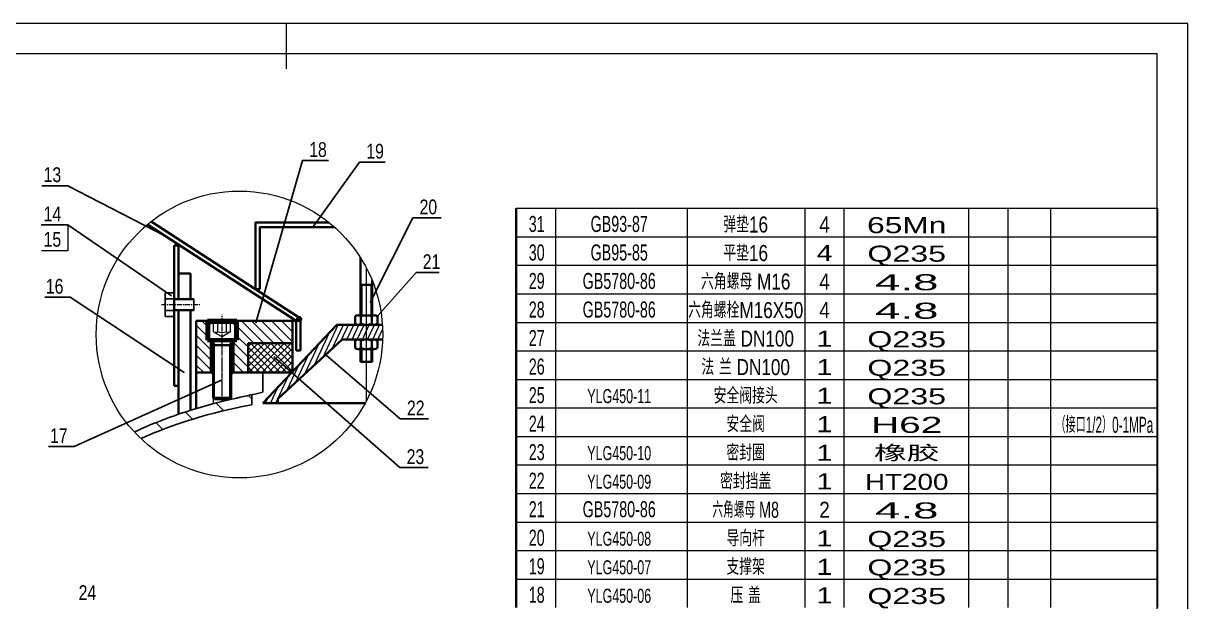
# Model space of a CAD drawing. Extents: x 17953 to 21613, y -245 to 2491.
# Drawn here: x 19250 to 21613, y 1170 to 2343 of the extents above; entities that cross this region are included whole.
import ezdxf
from ezdxf.enums import TextEntityAlignment as Align

# ---------------------------------------------------------------- set-up
doc = ezdxf.new("R2010")
doc.units = 0
doc.header["$LTSCALE"] = 8
doc.linetypes.add('CENTER', pattern=[2, 1.25, -0.25, 0.25, -0.25])
doc.layers.get('0').update_dxf_attribs({"linetype": 'CONTINUOUS'})
for name, color, linetype, lineweight in [('1轮廓实线层', 7, 'CONTINUOUS', 35), ('2细线层', 3, 'CONTINUOUS', 18), ('3中心线层', 1, 'CENTER', 18), ('5剖面线层', 2, 'CONTINUOUS', 18), ('6文字层', 3, 'CONTINUOUS', 18), ('7标注层', 4, 'CONTINUOUS', 18), ('CAXA0', 7, 'CONTINUOUS', 70), ('图框层', 7, 'CONTINUOUS', 18)]:
    doc.layers.add(name, color=color, linetype=linetype, lineweight=lineweight)
doc.styles.add('PC_TEXTSTYLE', font='thenor.shx', dxfattribs={"width": 0.8, "bigfont": 'hzfs.shx'})
doc.dimstyles.new('TH_GBDIM', dxfattribs={"dimscale": 8, "dimtxt": 3.5, "dimasz": 2.5, "dimexe": 2, "dimexo": 0, "dimgap": 1.5, "dimtad": 1, "dimdec": 0, "dimzin": 0, "dimdsep": 46, "dimtxsty": 'PC_TEXTSTYLE', "dimcen": 2.5, "dimclrt": 3, "dimadec": 0, "dimazin": 0, "dimtfac": 0.714286, "dimtdec": 0, "dimtmove": 0, "dimatfit": 3, "dimfxl": 0, "dimtolj": 1, "dimtzin": 0, "dimarcsym": 0})

# ---------------------------------------------------------------- blocks, each defined once
blk = doc.blocks.new('X')
at = {"layer": '图框层', "color": 3, "ltscale": 10}
for p, q in [((17273.2, 5971.7), (14422, 5971.7)), ((17273.2, 3955.7), (17273.2, 5971.7))]:
    blk.add_line(p, q, dxfattribs=at)
at = {"layer": '图框层', "ltscale": 10}
blk.add_line((15847.6, 5971.7), (15847.6, 5899.7), dxfattribs=at)
at = {"layer": '图框层', "color": 7, "ltscale": 10}
for p, q in [((17225.2, 5923.7), (14542, 5923.7)), ((17225.2, 4003.7), (17225.2, 5923.7))]:
    blk.add_line(p, q, dxfattribs=at)
blk = doc.blocks.new('PC_MXB_BLOCK')
at = {"layer": '1轮廓实线层'}
blk.add_line((-180, 8), (-180, 0), dxfattribs=at)
at = {"layer": '2细线层'}
for p, q in [((-180, 8), (0, 8)), ((-169, 8), (-169, 0)), ((-132, 8), (-132, 0)), ((-99, 8), (-99, 0)), ((-88, 8), (-88, 0)), ((-53, 8), (-53, 0)), ((-42, 8), (-42, 0)), ((-30, 8), (-30, 0))]:
    blk.add_line(p, q, dxfattribs=at)
at = {"layer": '图框层'}
blk.add_line((0, 8), (0, 0), dxfattribs=at)
at = {"layer": '6文字层', "style": 'PC_TEXTSTYLE'}
for tag, width, p, p2 in [('序号', 0.769182, (-178.38, 1.35), (-170.09, 1.35)), ('代号', 3.14773, (-168.05, 1.35), (-134.11, 1.35)), ('名称', 2.802424, (-130.87, 1.2), (-100.28, 1.2)), ('数量', 0.817449, (-97.88, 1.2), (-89, 1.2)), ('材料', 2.943328, (-86.43, 1.01), (-54.3, 1.01)), ('单重', 0.854038, (-52.21, 0.89), (-43, 0.89)), ('总重', 0.958888, (-41.2, 1.27), (-30.86, 1.27)), ('备注', 2.494074, (-28.61, 1.02), (-1.16, 1.02))]:
    blk.add_attdef(tag, text='', height=4.5, dxfattribs=dict(at, width=width)).set_placement(p, p2, align=Align.FIT)

msp = doc.modelspace()

# ---------------------------------------------------------------- hatches: boundary and pattern name
at = {"layer": '5剖面线层', "ltscale": 10}
h = msp.add_hatch(dxfattribs=at)
h.set_pattern_fill('ANSI31', color=256, scale=4.5, angle=90, style=0)
h.set_pattern_definition([(135, (-35961.281, -5890.234), (-10.102788, -10.102788), [])])
h.paths.add_polyline_path([(19795.8, 1739.5), (19683.3, 1739.5), (19683.3, 1700.5), (19674.3, 1700.5), (19674.3, 1634.5), (19705.8, 1634.5), (19705.8, 1694.5), (19795.8, 1694.5)])
h.paths.add_polyline_path([(19632.3, 1700.5), (19623.3, 1700.5), (19623.3, 1739.5), (19600.8, 1739.5), (19600.8, 1634.5), (19632.3, 1634.5)])
h = msp.add_hatch(dxfattribs=at)
h.set_pattern_fill('ANSI31', color=256, scale=3, angle=20, style=0)
h.set_pattern_definition([(65, (-35961.281, -5890.234), (-8.6325817, 4.025439), [])])
h.paths.add_polyline_path([(19897.2, 1701.4), (19933.8, 1701.4), (19945.8, 1701.4), (19945.8, 1731.4), (19928.9, 1731.4), (19885.8, 1731.4), (19735.7, 1572.3), (19766.4, 1572.3), (19766.4, 1581.3)])
edge = h.paths.add_edge_path()
edge.add_arc((19688.4, 1711.8), 290.8, 357.9621, 363.8765)
edge.add_line((19978.6, 1731.4), (19945.8, 1731.4))
edge.add_line((19945.8, 1731.4), (19945.8, 1701.4))
edge.add_line((19945.8, 1701.4), (19979, 1701.4))
msp.add_hatch(color=256, dxfattribs=at).paths.add_polyline_path([(19808.1, 1747.1), (19803.3, 1739.5), (19812.3, 1739.5, 0.754518)])
h = msp.add_hatch(dxfattribs=at)
h.set_pattern_fill('ANSI37', color=256, scale=3, style=0)
h.set_pattern_definition([(45, (-35961.281, -5890.234), (-6.7351921, 6.7351921), []), (135, (-35961.281, -5890.234), (-6.7351921, -6.7351921), [])])
h.paths.add_polyline_path([(19795.8, 1694.5), (19705.8, 1694.5), (19705.8, 1634.5), (19758.3, 1634.5), (19795.8, 1634.5)])
at = {"layer": '5剖面线层', "ltscale": 7}
h = msp.add_hatch(dxfattribs=at)
h.set_pattern_fill('ANSI31', color=256, scale=18, angle=90, style=0)
h.set_pattern_definition([(135, (16096.46, -5147.105), (-40.41115, -40.41115), [])])
edge = h.paths.add_edge_path()
edge.add_arc((19688.4, 1711.8), 290.8, 222.8024, 226.5725)
edge.add_line((19488.5, 1500.6), (19490.3, 1501.4))
edge.add_line((19490.3, 1501.4), (19500.8, 1506.1))
edge.add_line((19500.8, 1506.1), (19511.4, 1510.7))
edge.add_line((19511.4, 1510.7), (19522.2, 1515.1))
edge.add_line((19522.2, 1515.1), (19533.2, 1519.5))
edge.add_line((19533.2, 1519.5), (19544.4, 1523.7))
edge.add_line((19544.4, 1523.7), (19555.8, 1527.8))
edge.add_line((19555.8, 1527.8), (19567.3, 1531.8))
edge.add_line((19567.3, 1531.8), (19579, 1535.7))
edge.add_line((19579, 1535.7), (19590.8, 1539.4))
edge.add_line((19590.8, 1539.4), (19602.8, 1543))
edge.add_line((19602.8, 1543), (19614.9, 1546.5))
edge.add_line((19614.9, 1546.5), (19627.2, 1549.9))
edge.add_line((19627.2, 1549.9), (19639.6, 1553.1))
edge.add_line((19639.6, 1553.1), (19652.2, 1556.2))
edge.add_line((19652.2, 1556.2), (19664.9, 1559.2))
edge.add_line((19664.9, 1559.2), (19677.7, 1562.1))
edge.add_line((19677.7, 1562.1), (19690.6, 1564.8))
edge.add_line((19690.6, 1564.8), (19703.6, 1567.4))
edge.add_line((19703.6, 1567.4), (19713.3, 1569.2))
edge.add_line((19713.3, 1569.2), (19713.3, 1587.5))
edge.add_line((19713.3, 1587.5), (19712.2, 1587.3))
edge.add_line((19712.2, 1587.3), (19708.8, 1586.7))
edge.add_line((19708.8, 1586.7), (19705.5, 1586))
edge.add_line((19705.5, 1586), (19702.1, 1585.4))
edge.add_line((19702.1, 1585.4), (19698.8, 1584.8))
edge.add_line((19698.8, 1584.8), (19695.5, 1584.1))
edge.add_line((19695.5, 1584.1), (19692.2, 1583.5))
edge.add_line((19692.2, 1583.5), (19688.9, 1582.8))
edge.add_line((19688.9, 1582.8), (19685.6, 1582.1))
edge.add_line((19685.6, 1582.1), (19682.3, 1581.4))
edge.add_line((19682.3, 1581.4), (19679, 1580.8))
edge.add_line((19679, 1580.8), (19675.7, 1580.1))
edge.add_line((19675.7, 1580.1), (19672.4, 1579.4))
edge.add_line((19672.4, 1579.4), (19669.2, 1578.6))
edge.add_line((19669.2, 1578.6), (19665.9, 1577.9))
edge.add_line((19665.9, 1577.9), (19662.6, 1577.2))
edge.add_line((19662.6, 1577.2), (19659.4, 1576.4))
edge.add_line((19659.4, 1576.4), (19656.2, 1575.7))
edge.add_line((19656.2, 1575.7), (19652.9, 1574.9))
edge.add_line((19652.9, 1574.9), (19649.7, 1574.2))
edge.add_line((19649.7, 1574.2), (19646.5, 1573.4))
edge.add_line((19646.5, 1573.4), (19643.3, 1572.6))
edge.add_line((19643.3, 1572.6), (19640.1, 1571.8))
edge.add_line((19640.1, 1571.8), (19636.9, 1571))
edge.add_line((19636.9, 1571), (19633.7, 1570.2))
edge.add_line((19633.7, 1570.2), (19630.5, 1569.4))
edge.add_line((19630.5, 1569.4), (19627.4, 1568.5))
edge.add_line((19627.4, 1568.5), (19624.2, 1567.7))
edge.add_line((19624.2, 1567.7), (19621.1, 1566.9))
edge.add_line((19621.1, 1566.9), (19617.9, 1566))
edge.add_line((19617.9, 1566), (19614.8, 1565.2))
edge.add_line((19614.8, 1565.2), (19611.7, 1564.3))
edge.add_line((19611.7, 1564.3), (19608.5, 1563.4))
edge.add_line((19608.5, 1563.4), (19605.4, 1562.5))
edge.add_line((19605.4, 1562.5), (19602.3, 1561.6))
edge.add_line((19602.3, 1561.6), (19599.2, 1560.7))
edge.add_line((19599.2, 1560.7), (19596.2, 1559.8))
edge.add_line((19596.2, 1559.8), (19593.1, 1558.9))
edge.add_line((19593.1, 1558.9), (19590, 1558))
edge.add_line((19590, 1558), (19587, 1557.1))
edge.add_line((19587, 1557.1), (19583.9, 1556.1))
edge.add_line((19583.9, 1556.1), (19580.9, 1555.2))
edge.add_line((19580.9, 1555.2), (19577.9, 1554.2))
edge.add_line((19577.9, 1554.2), (19574.9, 1553.2))
edge.add_line((19574.9, 1553.2), (19571.9, 1552.3))
edge.add_line((19571.9, 1552.3), (19568.9, 1551.3))
edge.add_line((19568.9, 1551.3), (19565.9, 1550.3))
edge.add_line((19565.9, 1550.3), (19562.9, 1549.3))
edge.add_line((19562.9, 1549.3), (19559.9, 1548.3))
edge.add_line((19559.9, 1548.3), (19557, 1547.3))
edge.add_line((19557, 1547.3), (19554, 1546.3))
edge.add_line((19554, 1546.3), (19551.1, 1545.2))
edge.add_line((19551.1, 1545.2), (19548.2, 1544.2))
edge.add_line((19548.2, 1544.2), (19545.3, 1543.2))
edge.add_line((19545.3, 1543.2), (19542.4, 1542.1))
edge.add_line((19542.4, 1542.1), (19539.5, 1541.1))
edge.add_line((19539.5, 1541.1), (19536.6, 1540))
edge.add_line((19536.6, 1540), (19533.7, 1538.9))
edge.add_line((19533.7, 1538.9), (19530.8, 1537.8))
edge.add_line((19530.8, 1537.8), (19528, 1536.7))
edge.add_line((19528, 1536.7), (19525.2, 1535.6))
edge.add_line((19525.2, 1535.6), (19522.3, 1534.5))
edge.add_line((19522.3, 1534.5), (19519.5, 1533.4))
edge.add_line((19519.5, 1533.4), (19516.7, 1532.3))
edge.add_line((19516.7, 1532.3), (19513.9, 1531.2))
edge.add_line((19513.9, 1531.2), (19511.1, 1530))
edge.add_line((19511.1, 1530), (19508.4, 1528.9))
edge.add_line((19508.4, 1528.9), (19505.6, 1527.8))
edge.add_line((19505.6, 1527.8), (19502.8, 1526.6))
edge.add_line((19502.8, 1526.6), (19500.1, 1525.4))
edge.add_line((19500.1, 1525.4), (19497.4, 1524.3))
edge.add_line((19497.4, 1524.3), (19494.7, 1523.1))
edge.add_line((19494.7, 1523.1), (19492, 1521.9))
edge.add_line((19492, 1521.9), (19489.3, 1520.7))
edge.add_line((19489.3, 1520.7), (19486.6, 1519.5))
edge.add_line((19486.6, 1519.5), (19483.9, 1518.3))
edge.add_line((19483.9, 1518.3), (19481.3, 1517.1))
edge.add_line((19481.3, 1517.1), (19478.6, 1515.9))
edge.add_line((19478.6, 1515.9), (19476, 1514.6))
edge.add_line((19476, 1514.6), (19475.1, 1514.2))

# ---------------------------------------------------------------- linework, layer by layer
at = {"ltscale": 10}
for p, q in [((19537.8, 1748.3), (19537.8, 1796.3)), ((19537.8, 1796.3), (19555.8, 1796.3)), ((19537.8, 1784.3), (19555.8, 1784.3)), ((19555.8, 1784.3), (19596.1, 1784.3)), ((19596.1, 1760.3), (19596.1, 1784.3)), ((19537.8, 1760.3), (19555.8, 1760.3)), ((19555.8, 1760.3), (19596.1, 1760.3)), ((19537.8, 1748.3), (19555.8, 1748.3))]:
    msp.add_line(p, q, dxfattribs=at)
at = {"ltscale": 7}
for p, q in [((19735.8, 1634.5), (19735.8, 1594.7)), ((19713.3, 1589.6), (19713.3, 1569.2))]:
    msp.add_line(p, q, dxfattribs=at)
at = {"ltscale": 7, "extrusion": (0, 0, -1)}
msp.add_ellipse((19945.8, 1252.3), major_axis=(-675, 0), ratio=0.5, start_param=0.826582, end_param=1.219149, dxfattribs=at)
at = {"ltscale": 7}
msp.add_open_spline([(19475.1, 1514.2), (19489.5, 1521), (19504.5, 1527.5), (19556, 1547.9), (19594.7, 1560.3), (19657.8, 1578), (19690.8, 1584.3), (19735.8, 1594.7)], degree=3, knots=[0.8148948, 0.8148948, 0.8148948, 0.8148948, 0.9009702, 0.9009702, 1.1003052, 1.1003052, 1.2421127, 1.2421127, 1.2421127, 1.2421127], dxfattribs=at)
at = {"layer": '1轮廓实线层', "ltscale": 10}
for p, q in [((19509.2, 1940.8), (19808.1, 1747.1)), ((19501.8, 1934.8), (19803.3, 1739.5)), ((19555.8, 1892.5), (19555.8, 1607.5)), ((19555.8, 1892.5), (19564.8, 1892.5)), ((19564.8, 1892.5), (19564.8, 1784.3)), ((19933.8, 1750.6), (19933.8, 1867.9)), ((19588.8, 1835.1), (19564.8, 1835.1)), ((19564.8, 1835.1), (19564.8, 1784.3)), ((19588.8, 1835.1), (19588.8, 1784.3)), ((19957.8, 1821.4), (19957.8, 1750.6)), ((19555.8, 1796.3), (19555.8, 1748.3)), ((19729.8, 1803.7), (19720.8, 1803.7)), ((19933.8, 1812.4), (19957.8, 1812.4)), ((19564.8, 1760.3), (19564.8, 1622.5)), ((19564.8, 1760.3), (19564.8, 1550)), ((19588.8, 1760.3), (19588.8, 1557.9)), ((19962.6, 1750.6), (19928.9, 1750.6)), ((19600.8, 1739.5), (19600.8, 1589.5)), ((19812.3, 1739.5), (19600.8, 1739.5)), ((19626.7, 1729.9), (19626.7, 1700.5)), ((19674.5, 1735.2), (19632, 1735.2)), ((19679.8, 1700.5), (19679.8, 1729.9)), ((19885.8, 1731.4), (19735.7, 1572.3)), ((19795.8, 1634.5), (19795.8, 1739.5)), ((19803.3, 1739.5), (19808.1, 1747.1)), ((19803.3, 1739.5), (19803.3, 1679.5)), ((19812.3, 1739.5), (19803.3, 1739.5)), ((19812.3, 1739.5), (19812.3, 1679.5)), ((19885.8, 1731.4), (19933.8, 1731.4)), ((19923.2, 1748.8), (19923.2, 1733.2)), ((19962.6, 1731.4), (19928.9, 1731.4)), ((19934.5, 1733.2), (19934.5, 1748.8)), ((19957, 1733.2), (19957, 1748.8)), ((19957.8, 1731.4), (19978.6, 1731.4)), ((19968.3, 1748.8), (19968.3, 1733.2)), ((19626.7, 1700.5), (19679.8, 1700.5)), ((19635.3, 1583.2), (19635.3, 1700.5)), ((19638, 1690), (19635.3, 1694.7)), ((19635.3, 1690), (19671.3, 1690)), ((19668.6, 1690), (19671.3, 1694.7)), ((19671.3, 1583.2), (19671.3, 1700.5)), ((19795.8, 1694.5), (19705.8, 1694.5)), ((19705.8, 1694.5), (19705.8, 1634.5)), ((19766.4, 1581.3), (19897.2, 1701.4)), ((19812.3, 1679.5), (19803.3, 1679.5)), ((19897.2, 1701.4), (19933.8, 1701.4)), ((19923.2, 1684), (19923.2, 1699.6)), ((19962.6, 1701.4), (19928.9, 1701.4)), ((19962.6, 1682.2), (19928.9, 1682.2)), ((19933.8, 1656.6), (19933.8, 1682.2)), ((19934.5, 1699.6), (19934.5, 1684)), ((19957, 1699.6), (19957, 1684)), ((19979, 1701.4), (19957.8, 1701.4)), ((19957.8, 1682.2), (19957.8, 1656.6)), ((19968.3, 1684), (19968.3, 1699.6)), ((19957.8, 1656.6), (19933.8, 1656.6)), ((19635.3, 1634.5), (19600.8, 1634.5)), ((19794.3, 1634.5), (19671.3, 1634.5)), ((19564.8, 1607.5), (19555.8, 1607.5)), ((19600.8, 1589.5), (19600.8, 1561.6)), ((19671.3, 1583.2), (19635.3, 1583.2)), ((19638, 1580.5), (19635.3, 1583.2)), ((19668.6, 1580.5), (19638, 1580.5)), ((19668.6, 1580.5), (19671.3, 1583.2)), ((19943.6, 1572.3), (19735.7, 1572.3)), ((19766.4, 1572.3), (19766.4, 1581.3))]:
    msp.add_line(p, q, dxfattribs=at)
for points in [[(19720.8, 1803.7), (19720.8, 1938.7), (19870.3, 1938.7)], [(19729.8, 1803.7), (19729.8, 1929.7), (19881, 1929.7)], [(19705.8, 1634.5), (19705.8, 1634.5), (19758.3, 1634.5)]]:
    msp.add_lwpolyline(points, dxfattribs=at)
for centre, radius, start, end in [((19928.9, 1741), 9.68, 54.43, 125.57), ((19945.8, 1714.6), 36, 71.7761, 108.2239), ((19962.6, 1741), 9.68, 54.43, 125.57), ((19632, 1729.9), 5.32, 90, 180), ((19674.5, 1729.9), 5.32, 0, 90), ((19809.1, 1742.7), 4.47, 314.4602, 102.6011), ((19928.9, 1741.1), 9.68, 234.43, 305.57), ((19945.8, 1767.4), 36, 251.7761, 288.2239), ((19962.6, 1741.1), 9.68, 234.43, 305.57), ((19928.9, 1691.8), 9.68, 54.43, 125.57), ((19928.9, 1691.9), 9.68, 234.43, 305.57), ((19945.8, 1665.4), 36, 71.7761, 108.2239), ((19945.8, 1718.2), 36, 251.7761, 288.2239), ((19962.6, 1691.8), 9.68, 54.43, 125.57), ((19962.6, 1691.9), 9.68, 234.43, 305.57)]:
    msp.add_arc(centre, radius, start, end, dxfattribs=at)
at = {"layer": '2细线层', "ltscale": 10}
for p, q in [((19936.6, 1812.4), (19936.6, 1750.6)), ((19954.9, 1812.4), (19954.9, 1750.6)), ((19555.8, 1782.4), (19596.1, 1782.4)), ((19555.8, 1762.2), (19596.1, 1762.2)), ((19638, 1580.5), (19638, 1690)), ((19668.6, 1580.5), (19668.6, 1690)), ((19936.6, 1682.2), (19936.6, 1656.6)), ((19954.9, 1682.2), (19954.9, 1656.6)), ((19635.3, 1634.5), (19635.3, 1571.6)), ((19671.3, 1634.5), (19671.3, 1580.3))]:
    msp.add_line(p, q, dxfattribs=at)
at = {"layer": '3中心线层', "ltscale": 7}
for p in [(19945.8, 1847.2), (19945.8, 1836.2)]:
    msp.add_line(p, (19945.8, 1576.3), dxfattribs=at)
at = {"layer": '3中心线层', "ltscale": 5}
msp.add_line((19945.8, 1847.2), (19945.8, 1576.3), dxfattribs=at)
at = {"layer": '3中心线层'}
for p, q in [((19529.9, 1772.3), (19609.4, 1772.3)), ((19653.3, 1575.1), (19653.3, 1751.9))]:
    msp.add_line(p, q, dxfattribs=at)
at = {"layer": '3中心线层', "ltscale": 3}
msp.add_line((19653.3, 1586.5), (19653.3, 1744.2), dxfattribs=at)
at = {"layer": '5剖面线层', "ltscale": 10}
for p, q in [((19635.9, 1717.2), (19635.9, 1735.2)), ((19644.6, 1717.2), (19644.6, 1735.2)), ((19661.9, 1717.2), (19661.9, 1735.2)), ((19670.6, 1717.2), (19670.6, 1735.2)), ((19635.9, 1717.2), (19653.3, 1707.2)), ((19670.6, 1717.2), (19653.3, 1707.2))]:
    msp.add_line(p, q, dxfattribs=at)
for centre, radius, start, end in [((19640.3, 1725.9), 9.68, 243.4349, 296.5651), ((19653.3, 1750.1), 34, 255.2529, 284.7471), ((19666.2, 1725.9), 9.68, 243.4349, 296.5651)]:
    msp.add_arc(centre, radius, start, end, dxfattribs=at)
at = {"layer": '7标注层'}
msp.add_lwpolyline([(19340.1, 1934.3), (19340.1, 1881.5), (19287, 1881.5)], dxfattribs=at)
at = {"layer": '7标注层', "ltscale": 10}
msp.add_circle((19688.4, 1711.8), 290.8, dxfattribs=at)
at = {"layer": 'CAXA0'}
for p, q in [((19623.3, 1739.5), (19683.3, 1739.5)), ((19623.3, 1700.5), (19623.3, 1739.5)), ((19683.3, 1739.5), (19683.3, 1700.5)), ((19683.3, 1700.5), (19623.3, 1700.5)), ((19632.3, 1634.5), (19632.3, 1700.5)), ((19674.3, 1634.5), (19674.3, 1700.5)), ((19635.3, 1634.5), (19632.3, 1634.5)), ((19674.3, 1634.5), (19671.3, 1634.5))]:
    msp.add_line(p, q, dxfattribs=at)

# ---------------------------------------------------------------- block references
at = {"layer": '1轮廓实线层', "xscale": 1.283569034249966, "yscale": 1.283569034236901, "zscale": 1.283569034237121}
msp.add_blockref('X', (-558.4, -5322.5), dxfattribs=at)
at = {"layer": '图框层', "ltscale": 10}
ref = msp.add_blockref('PC_MXB_BLOCK', (21551.4, 1909.9), dxfattribs=dict(at, xscale=7.229296986360715, yscale=7.229296986364261, zscale=7.229296986363677))
ref.add_attrib('代号', 'GB93-87', dxfattribs={"layer": '6文字层', "height": 32.53, "style": 'PC_TEXTSTYLE', "width": 0.667}).set_placement((20459.2, 1919.6), align=Align.CENTER)
ref.add_attrib('序号', '31', dxfattribs={"layer": '6文字层', "height": 32.53, "style": 'PC_TEXTSTYLE', "width": 0.667}).set_placement((20291.8, 1919.6), align=Align.CENTER)
ref.add_attrib('名称', '弹垫16', dxfattribs={"layer": '6文字层', "height": 32.53, "style": 'PC_TEXTSTYLE', "width": 0.8}).set_placement((20715.9, 1918.5), align=Align.CENTER)
ref.add_attrib('数量', '  4  ', dxfattribs={"layer": '6文字层', "height": 32.53, "style": 'PC_TEXTSTYLE', "width": 0.431993}).set_placement((20843.8, 1918.5), (20908, 1918.5), align=Align.FIT)
ref.add_attrib('材料', '  65Mn  ', dxfattribs={"layer": '6文字层', "height": 32.53, "style": 'PC_TEXTSTYLE', "width": 0.942987}).set_placement((20926.6, 1917.2), (21158.8, 1917.2), align=Align.FIT)
ref = msp.add_blockref('PC_MXB_BLOCK', (21551.4, 1852), dxfattribs=dict(at, xscale=7.229296986360715, yscale=7.229296986364261, zscale=7.229296986363677))
ref.add_attrib('代号', 'GB95-85', dxfattribs={"layer": '6文字层', "height": 32.53, "style": 'PC_TEXTSTYLE', "width": 0.667}).set_placement((20459.2, 1861.8), align=Align.CENTER)
ref.add_attrib('序号', '30', dxfattribs={"layer": '6文字层', "height": 32.53, "style": 'PC_TEXTSTYLE', "width": 0.667}).set_placement((20291.8, 1861.8), align=Align.CENTER)
ref.add_attrib('名称', '平垫16', dxfattribs={"layer": '6文字层', "height": 32.53, "style": 'PC_TEXTSTYLE', "width": 0.8}).set_placement((20715.9, 1860.7), align=Align.CENTER)
ref.add_attrib('数量', ' 4 ', dxfattribs={"layer": '6文字层', "height": 32.53, "style": 'PC_TEXTSTYLE', "width": 0.715023}).set_placement((20843.8, 1860.7), (20908, 1860.7), align=Align.FIT)
ref.add_attrib('材料', '  Q235  ', dxfattribs={"layer": '6文字层', "height": 32.53, "style": 'PC_TEXTSTYLE', "width": 0.948955}).set_placement((20926.6, 1859.4), (21158.8, 1859.4), align=Align.FIT)
ref = msp.add_blockref('PC_MXB_BLOCK', (21551.4, 1794.2), dxfattribs=dict(at, xscale=7.229296986360715, yscale=7.229296986364261, zscale=7.229296986363677))
ref.add_attrib('代号', 'GB5780-86', dxfattribs={"layer": '6文字层', "height": 32.53, "style": 'PC_TEXTSTYLE', "width": 0.667}).set_placement((20459.2, 1804), align=Align.CENTER)
ref.add_attrib('序号', '29', dxfattribs={"layer": '6文字层', "height": 32.53, "style": 'PC_TEXTSTYLE', "width": 0.667}).set_placement((20291.8, 1804), align=Align.CENTER)
ref.add_attrib('名称', '六角螺母 M16', dxfattribs={"layer": '6文字层', "height": 32.53, "style": 'PC_TEXTSTYLE', "width": 0.8}).set_placement((20715.9, 1802.9), align=Align.CENTER)
ref.add_attrib('数量', '  4  ', dxfattribs={"layer": '6文字层', "height": 32.53, "style": 'PC_TEXTSTYLE', "width": 0.431993}).set_placement((20843.8, 1802.9), (20908, 1802.9), align=Align.FIT)
ref.add_attrib('材料', '  4.8  ', dxfattribs={"layer": '6文字层', "height": 32.53, "style": 'PC_TEXTSTYLE', "width": 1.189959}).set_placement((20926.6, 1801.5), (21158.8, 1801.5), align=Align.FIT)
ref = msp.add_blockref('PC_MXB_BLOCK', (21551.4, 1736.4), dxfattribs=dict(at, xscale=7.229296986360715, yscale=7.229296986364261, zscale=7.229296986363677))
ref.add_attrib('代号', 'GB5780-86', dxfattribs={"layer": '6文字层', "height": 32.53, "style": 'PC_TEXTSTYLE', "width": 0.667}).set_placement((20459.2, 1746.1), align=Align.CENTER)
ref.add_attrib('序号', '28', dxfattribs={"layer": '6文字层', "height": 32.53, "style": 'PC_TEXTSTYLE', "width": 0.667}).set_placement((20291.8, 1746.1), align=Align.CENTER)
ref.add_attrib('名称', '六角螺栓M16X50', dxfattribs={"layer": '6文字层', "height": 32.53, "style": 'PC_TEXTSTYLE', "width": 0.8}).set_placement((20715.9, 1745), align=Align.CENTER)
ref.add_attrib('数量', '  4  ', dxfattribs={"layer": '6文字层', "height": 32.53, "style": 'PC_TEXTSTYLE', "width": 0.431993}).set_placement((20843.8, 1745), (20908, 1745), align=Align.FIT)
ref.add_attrib('材料', '  4.8  ', dxfattribs={"layer": '6文字层', "height": 32.53, "style": 'PC_TEXTSTYLE', "width": 1.189959}).set_placement((20926.6, 1743.7), (21158.8, 1743.7), align=Align.FIT)
ref = msp.add_blockref('PC_MXB_BLOCK', (21551.4, 1678.5), dxfattribs=dict(at, xscale=7.229296986360715, yscale=7.229296986364261, zscale=7.229296986363677))
ref.add_attrib('序号', '27', dxfattribs={"layer": '6文字层', "height": 32.53, "style": 'PC_TEXTSTYLE', "width": 0.667}).set_placement((20291.8, 1688.3), align=Align.CENTER)
ref.add_attrib('名称', '法兰盖 DN100', dxfattribs={"layer": '6文字层', "height": 32.53, "style": 'PC_TEXTSTYLE', "width": 0.8}).set_placement((20715.9, 1687.2), align=Align.CENTER)
ref.add_attrib('数量', ' 1 ', dxfattribs={"layer": '6文字层', "height": 32.53, "style": 'PC_TEXTSTYLE', "width": 0.767988}).set_placement((20843.8, 1687.2), (20908, 1687.2), align=Align.FIT)
ref.add_attrib('材料', '  Q235  ', dxfattribs={"layer": '6文字层', "height": 32.53, "style": 'PC_TEXTSTYLE', "width": 0.948955}).set_placement((20926.6, 1685.8), (21158.8, 1685.8), align=Align.FIT)
ref = msp.add_blockref('PC_MXB_BLOCK', (21551.4, 1620.7), dxfattribs=dict(at, xscale=7.229296986360715, yscale=7.229296986364261, zscale=7.229296986363677))
ref.add_attrib('序号', '26', dxfattribs={"layer": '6文字层', "height": 32.53, "style": 'PC_TEXTSTYLE', "width": 0.667}).set_placement((20291.8, 1630.5), align=Align.CENTER)
ref.add_attrib('名称', '法 兰 DN100', dxfattribs={"layer": '6文字层', "height": 32.53, "style": 'PC_TEXTSTYLE', "width": 0.8}).set_placement((20715.9, 1629.4), align=Align.CENTER)
ref.add_attrib('数量', ' 1 ', dxfattribs={"layer": '6文字层', "height": 32.53, "style": 'PC_TEXTSTYLE', "width": 0.767988}).set_placement((20843.8, 1629.4), (20908, 1629.4), align=Align.FIT)
ref.add_attrib('材料', '  Q235  ', dxfattribs={"layer": '6文字层', "height": 32.53, "style": 'PC_TEXTSTYLE', "width": 0.948955}).set_placement((20926.6, 1628), (21158.8, 1628), align=Align.FIT)
ref = msp.add_blockref('PC_MXB_BLOCK', (21551.4, 1562.9), dxfattribs=dict(at, xscale=7.229296986360715, yscale=7.229296986364261, zscale=7.229296986363677))
ref.add_attrib('代号', 'YLG450-11', dxfattribs={"layer": '6文字层', "height": 28.42, "style": 'PC_TEXTSTYLE', "width": 0.667}).set_placement((20459.2, 1572.6), align=Align.CENTER)
ref.add_attrib('序号', '25', dxfattribs={"layer": '6文字层', "height": 32.53, "style": 'PC_TEXTSTYLE', "width": 0.667}).set_placement((20291.8, 1572.6), align=Align.CENTER)
ref.add_attrib('名称', '安全阀接头', dxfattribs={"layer": '6文字层', "height": 32.53, "style": 'PC_TEXTSTYLE', "width": 0.8}).set_placement((20715.9, 1571.5), align=Align.CENTER)
ref.add_attrib('数量', ' 1 ', dxfattribs={"layer": '6文字层', "height": 32.53, "style": 'PC_TEXTSTYLE', "width": 0.767988}).set_placement((20843.8, 1571.5), (20908, 1571.5), align=Align.FIT)
ref.add_attrib('材料', '  Q235  ', dxfattribs={"layer": '6文字层', "height": 32.53, "style": 'PC_TEXTSTYLE', "width": 0.948955}).set_placement((20926.6, 1570.2), (21158.8, 1570.2), align=Align.FIT)
ref = msp.add_blockref('PC_MXB_BLOCK', (21551.4, 1505), dxfattribs=dict(at, xscale=7.229296986360715, yscale=7.229296986364261, zscale=7.229296986363677))
ref.add_attrib('序号', '24', dxfattribs={"layer": '6文字层', "height": 32.53, "style": 'PC_TEXTSTYLE', "width": 0.667}).set_placement((20291.8, 1514.8), align=Align.CENTER)
ref.add_attrib('名称', '安全阀', dxfattribs={"layer": '6文字层', "height": 32.53, "style": 'PC_TEXTSTYLE', "width": 0.8}).set_placement((20715.9, 1513.7), align=Align.CENTER)
ref.add_attrib('数量', ' 1 ', dxfattribs={"layer": '6文字层', "height": 32.53, "style": 'PC_TEXTSTYLE', "width": 0.767988}).set_placement((20843.8, 1513.7), (20908, 1513.7), align=Align.FIT)
ref.add_attrib('材料', '  H62  ', dxfattribs={"layer": '6文字层', "height": 32.53, "style": 'PC_TEXTSTYLE', "width": 1.086485}).set_placement((20926.6, 1512.3), (21158.8, 1512.3), align=Align.FIT)
ref.add_attrib('备注', '（接口1/2）0-1MPa', dxfattribs={"layer": '6文字层', "height": 32.532, "style": 'PC_TEXTSTYLE', "width": 0.537847}).set_placement((21344.6, 1512.4), (21543, 1512.4), align=Align.FIT)
ref = msp.add_blockref('PC_MXB_BLOCK', (21551.4, 1447.2), dxfattribs=dict(at, xscale=7.229296986360715, yscale=7.229296986364261, zscale=7.229296986363677))
ref.add_attrib('代号', 'YLG450-10', dxfattribs={"layer": '6文字层', "height": 28.42, "style": 'PC_TEXTSTYLE', "width": 0.667}).set_placement((20459.2, 1457), align=Align.CENTER)
ref.add_attrib('序号', '23', dxfattribs={"layer": '6文字层', "height": 32.53, "style": 'PC_TEXTSTYLE', "width": 0.667}).set_placement((20291.8, 1457), align=Align.CENTER)
ref.add_attrib('名称', '密封圈', dxfattribs={"layer": '6文字层', "height": 32.53, "style": 'PC_TEXTSTYLE', "width": 0.8}).set_placement((20715.9, 1455.8), align=Align.CENTER)
ref.add_attrib('数量', ' 1 ', dxfattribs={"layer": '6文字层', "height": 32.53, "style": 'PC_TEXTSTYLE', "width": 0.767988}).set_placement((20843.8, 1455.8), (20908, 1455.8), align=Align.FIT)
ref.add_attrib('材料', '  橡胶  ', dxfattribs={"layer": '6文字层', "height": 32.53, "style": 'PC_TEXTSTYLE', "width": 1.406868}).set_placement((20926.6, 1454.5), (21158.8, 1454.5), align=Align.FIT)
ref = msp.add_blockref('PC_MXB_BLOCK', (21551.4, 1389.4), dxfattribs=dict(at, xscale=7.229296986360715, yscale=7.229296986364261, zscale=7.229296986363677))
ref.add_attrib('代号', 'YLG450-09', dxfattribs={"layer": '6文字层', "height": 28.42, "style": 'PC_TEXTSTYLE', "width": 0.667}).set_placement((20459.2, 1399.1), align=Align.CENTER)
ref.add_attrib('序号', '22', dxfattribs={"layer": '6文字层', "height": 32.53, "style": 'PC_TEXTSTYLE', "width": 0.667}).set_placement((20291.8, 1399.1), align=Align.CENTER)
ref.add_attrib('名称', '密封挡盖', dxfattribs={"layer": '6文字层', "height": 32.53, "style": 'PC_TEXTSTYLE', "width": 0.8}).set_placement((20715.9, 1398), align=Align.CENTER)
ref.add_attrib('数量', ' 1 ', dxfattribs={"layer": '6文字层', "height": 32.53, "style": 'PC_TEXTSTYLE', "width": 0.767988}).set_placement((20843.8, 1398), (20908, 1398), align=Align.FIT)
ref.add_attrib('材料', '  HT200  ', dxfattribs={"layer": '6文字层', "height": 32.53, "style": 'PC_TEXTSTYLE', "width": 0.851903}).set_placement((20926.6, 1396.7), (21158.8, 1396.7), align=Align.FIT)
ref = msp.add_blockref('PC_MXB_BLOCK', (21551.4, 1331.5), dxfattribs=dict(at, xscale=7.229296986360715, yscale=7.229296986364261, zscale=7.229296986363677))
ref.add_attrib('代号', 'GB5780-86', dxfattribs={"layer": '6文字层', "height": 32.53, "style": 'PC_TEXTSTYLE', "width": 0.667}).set_placement((20459.2, 1341.3), align=Align.CENTER)
ref.add_attrib('序号', '21', dxfattribs={"layer": '6文字层', "height": 32.53, "style": 'PC_TEXTSTYLE', "width": 0.667}).set_placement((20291.8, 1341.3), align=Align.CENTER)
ref.add_attrib('名称', '六角螺母 M8', dxfattribs={"layer": '6文字层', "height": 32.53, "style": 'PC_TEXTSTYLE', "width": 0.667}).set_placement((20715.9, 1340.2), align=Align.CENTER)
ref.add_attrib('数量', '  2  ', dxfattribs={"layer": '6文字层', "height": 32.53, "style": 'PC_TEXTSTYLE', "width": 0.431993}).set_placement((20843.8, 1340.2), (20908, 1340.2), align=Align.FIT)
ref.add_attrib('材料', '  4.8  ', dxfattribs={"layer": '6文字层', "height": 32.53, "style": 'PC_TEXTSTYLE', "width": 1.189959}).set_placement((20926.6, 1338.8), (21158.8, 1338.8), align=Align.FIT)
ref = msp.add_blockref('PC_MXB_BLOCK', (21551.4, 1273.7), dxfattribs=dict(at, xscale=7.229296986360715, yscale=7.229296986364261, zscale=7.229296986363677))
ref.add_attrib('代号', 'YLG450-08', dxfattribs={"layer": '6文字层', "height": 28.42, "style": 'PC_TEXTSTYLE', "width": 0.667}).set_placement((20459.2, 1283.5), align=Align.CENTER)
ref.add_attrib('序号', '20', dxfattribs={"layer": '6文字层', "height": 32.53, "style": 'PC_TEXTSTYLE', "width": 0.667}).set_placement((20291.8, 1283.5), align=Align.CENTER)
ref.add_attrib('名称', '导向杆', dxfattribs={"layer": '6文字层', "height": 32.53, "style": 'PC_TEXTSTYLE', "width": 0.8}).set_placement((20715.9, 1282.3), align=Align.CENTER)
ref.add_attrib('数量', ' 1 ', dxfattribs={"layer": '6文字层', "height": 32.53, "style": 'PC_TEXTSTYLE', "width": 0.767988}).set_placement((20843.8, 1282.3), (20908, 1282.3), align=Align.FIT)
ref.add_attrib('材料', '  Q235  ', dxfattribs={"layer": '6文字层', "height": 32.53, "style": 'PC_TEXTSTYLE', "width": 0.948955}).set_placement((20926.6, 1281), (21158.8, 1281), align=Align.FIT)
ref = msp.add_blockref('PC_MXB_BLOCK', (21551.4, 1215.9), dxfattribs=dict(at, xscale=7.229296986360715, yscale=7.229296986364261, zscale=7.229296986363677))
ref.add_attrib('代号', 'YLG450-07', dxfattribs={"layer": '6文字层', "height": 28.42, "style": 'PC_TEXTSTYLE', "width": 0.667}).set_placement((20459.2, 1225.6), align=Align.CENTER)
ref.add_attrib('序号', '19', dxfattribs={"layer": '6文字层', "height": 32.53, "style": 'PC_TEXTSTYLE', "width": 0.667}).set_placement((20291.8, 1225.6), align=Align.CENTER)
ref.add_attrib('名称', '支撑架', dxfattribs={"layer": '6文字层', "height": 32.53, "style": 'PC_TEXTSTYLE', "width": 0.8}).set_placement((20715.9, 1224.5), align=Align.CENTER)
ref.add_attrib('数量', ' 1 ', dxfattribs={"layer": '6文字层', "height": 32.53, "style": 'PC_TEXTSTYLE', "width": 0.767988}).set_placement((20843.8, 1224.5), (20908, 1224.5), align=Align.FIT)
ref.add_attrib('材料', '  Q235  ', dxfattribs={"layer": '6文字层', "height": 32.53, "style": 'PC_TEXTSTYLE', "width": 0.948955}).set_placement((20926.6, 1223.2), (21158.8, 1223.2), align=Align.FIT)
ref = msp.add_blockref('PC_MXB_BLOCK', (21551.4, 1158), dxfattribs=dict(at, xscale=7.229296986360715, yscale=7.229296986364261, zscale=7.229296986363677))
ref.add_attrib('代号', 'YLG450-06', dxfattribs={"layer": '6文字层', "height": 28.42, "style": 'PC_TEXTSTYLE', "width": 0.667}).set_placement((20459.2, 1167.8), align=Align.CENTER)
ref.add_attrib('序号', '18', dxfattribs={"layer": '6文字层', "height": 32.53, "style": 'PC_TEXTSTYLE', "width": 0.667}).set_placement((20291.8, 1167.8), align=Align.CENTER)
ref.add_attrib('名称', '压 盖', dxfattribs={"layer": '6文字层', "height": 32.53, "style": 'PC_TEXTSTYLE', "width": 0.8}).set_placement((20715.9, 1166.7), align=Align.CENTER)
ref.add_attrib('数量', ' 1 ', dxfattribs={"layer": '6文字层', "height": 32.53, "style": 'PC_TEXTSTYLE', "width": 0.767988}).set_placement((20843.8, 1166.7), (20908, 1166.7), align=Align.FIT)
ref.add_attrib('材料', '  Q235  ', dxfattribs={"layer": '6文字层', "height": 32.53, "style": 'PC_TEXTSTYLE', "width": 0.948955}).set_placement((20926.6, 1165.3), (21158.8, 1165.3), align=Align.FIT)

# ---------------------------------------------------------------- texts
at = {"layer": '1轮廓实线层', "color": 3, "ltscale": 10, "char_height": 30, "style": 'PC_TEXTSTYLE'}
for s, insert, attachment_point in [('18', (19830, 2071.3), 7), ('19', (19945.9, 2067.9), 7), ('13', (19326.6, 2020.3), 9), ('20', (20054, 1955), 7), ('14', (19326.6, 1941.1), 9), ('15', (19326.6, 1889.3), 9), ('21', (20060.4, 1844.4), 7), ('16', (19331.2, 1794.1), 9), ('22', (20028.4, 1547.8), 7), ('17', (19339.7, 1491.7), 9), ('23', (20027.8, 1448.7), 7), ('24', (19397.7, 1173.5), 9)]:
    msp.add_mtext(s, dxfattribs=dict(at, insert=insert, attachment_point=attachment_point))

# ---------------------------------------------------------------- leaders
at = {"layer": '7标注层', "annotation_type": 0, "has_hookline": 1}
for points, hookline_direction, text_width in [([(19721.8, 1735.2), (19816.5, 2064.5), (19822.9, 2064.5)], 0, 34.3), ([(19837.7, 1929.7), (19932.4, 2061.1), (19938.8, 2061.1)], 0, 33.1), ([(19536.8, 1912.1), (19340.1, 2013.5), (19333.7, 2013.5)], 1, 34.3), ([(19953.8, 1776.3), (20040.5, 1948.2), (20046.9, 1948.2)], 0, 38.9), ([(19550.3, 1790.1), (19340.1, 1934.3), (19333.7, 1934.3)], 1, 35.4), ([(19968.3, 1748.8), (20046.9, 1837.6), (20053.3, 1837.6)], 0, 28.6), ([(19576.2, 1634.4), (19344.7, 1787.3), (19338.3, 1787.3)], 1, 33.1), ([(19758.4, 1666.4), (20014.2, 1441.9), (20020.6, 1441.9)], 0, 38.9), ([(19863.8, 1670.8), (20014.8, 1541), (20021.2, 1541)], 0, 38.9), ([(19653.3, 1619.9), (19353.3, 1484.8), (19346.9, 1484.8)], 1, 34.3)]:
    msp.add_leader(points, dimstyle='TH_GBDIM', override={"dimasz": 0.8, "dimtad": 3, "dimldrblk": 'DotSmall'}, dxfattribs=dict(at, hookline_direction=hookline_direction, text_width=text_width))

doc.saveas('drawing.dxf')
